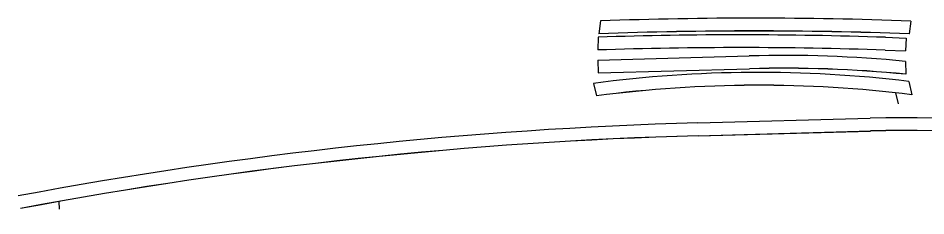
# Model space of a CAD drawing. Header units: inches. Extents: x -269 to 1350, y -37 to 699.
# Drawn here: x -127.5 to 14.1, y 335.4 to 366.2 of the extents above; entities that cross this region are included whole.
import ezdxf

# ---------------------------------------------------------------- set-up
doc = ezdxf.new("R2010")
doc.units = ezdxf.units.IN
doc.header["$MEASUREMENT"] = 0

msp = doc.modelspace()

# ---------------------------------------------------------------- linework, layer by layer
for p, q in [((-36.686233, 365.812016), (-36.941454, 363.801618)), ((11.739284, 365.786432), (11.513567, 363.79333)), ((-37.02172, 363.27401), (-37.108216, 361.280291)), ((11.017826, 363.144799), (10.931134, 361.146587)), ((-37.073329, 359.707024), (-37.037522, 357.707252)), ((10.937905, 359.509318), (10.973951, 357.496254)), ((-37.777404, 356.07735), (-37.285791, 354.124905)), ((11.429417, 356.3867), (11.920032, 354.312174))]:
    msp.add_line(p, q)
at = {"color": 7, "linetype": 'Continuous', "lineweight": 25}
for p, q in [((7.790406, 363.253839), (11.017826, 363.144799)), ((7.720292, 361.265354), (10.93158, 361.15686)), ((7.722874, 361.254979), (10.931134, 361.146587)), ((-37.073329, 359.707024), (-13.46112, 360.356254)), ((-37.037706, 357.717533), (-13.409362, 358.367207)), ((-37.037522, 357.707252), (-13.40615, 358.357009)), ((9.375918, 354.611421), (9.770984, 352.914678)), ((-21.459753, 349.913091), (5.380497, 350.651077)), ((-21.407995, 347.924044), (5.432255, 348.66203)), ((-21.404783, 347.913846), (5.435467, 348.651833)), ((-121.164079, 337.678402), (-121.130665, 336.463165))]:
    msp.add_line(p, q, dxfattribs=at)
for centre, radius, start, end in [((-12.828556, -306.290678), 672.526, 87.906479748, 92.032978706), ((-12.828556, -306.290678), 670.526, 87.919532616, 92.060867441), ((-12.819494, -306.174713), 670.42, 87.919879889, 92.061864013), ((-14.91821, -308.888661), 672.526, 88.064974044, 91.883445319), ((-14.917213, -308.772346), 670.42, 88.064974044, 91.89684546), ((-8.062466, 164.009531), 196.420928, 84.4489314, 91.57498005), ((-8.068592, 164.125688), 194.314928, 84.37612982, 91.57498005), ((-8.062466, 164.009531), 194.420928, 84.38097177, 91.57498005), ((-11.948898, 161.361995), 196.420928, 83.16436562, 97.55603121), ((-11.981205, 161.473737), 194.314928, 82.93464556, 97.48322963), ((-11.948898, 161.361995), 194.420928, 82.94804344, 97.48807158), ((-2.975291, -322.358837), 672.526, 91.574980049, 100.672181713), ((10.779151, 154.304354), 196.420928, 68.69563081, 91.57498005), ((10.773025, 154.420512), 194.314928, 68.69563081, 91.57498005), ((10.779151, 154.304354), 194.420928, 68.69563081, 91.57498005), ((-2.975291, -322.358837), 670.526, 91.574980049, 100.672181713), ((-2.981417, -322.24268), 670.42, 91.574980049, 100.672181713)]:
    msp.add_arc(centre, radius, start, end, dxfattribs=at)

doc.saveas('drawing.dxf')
